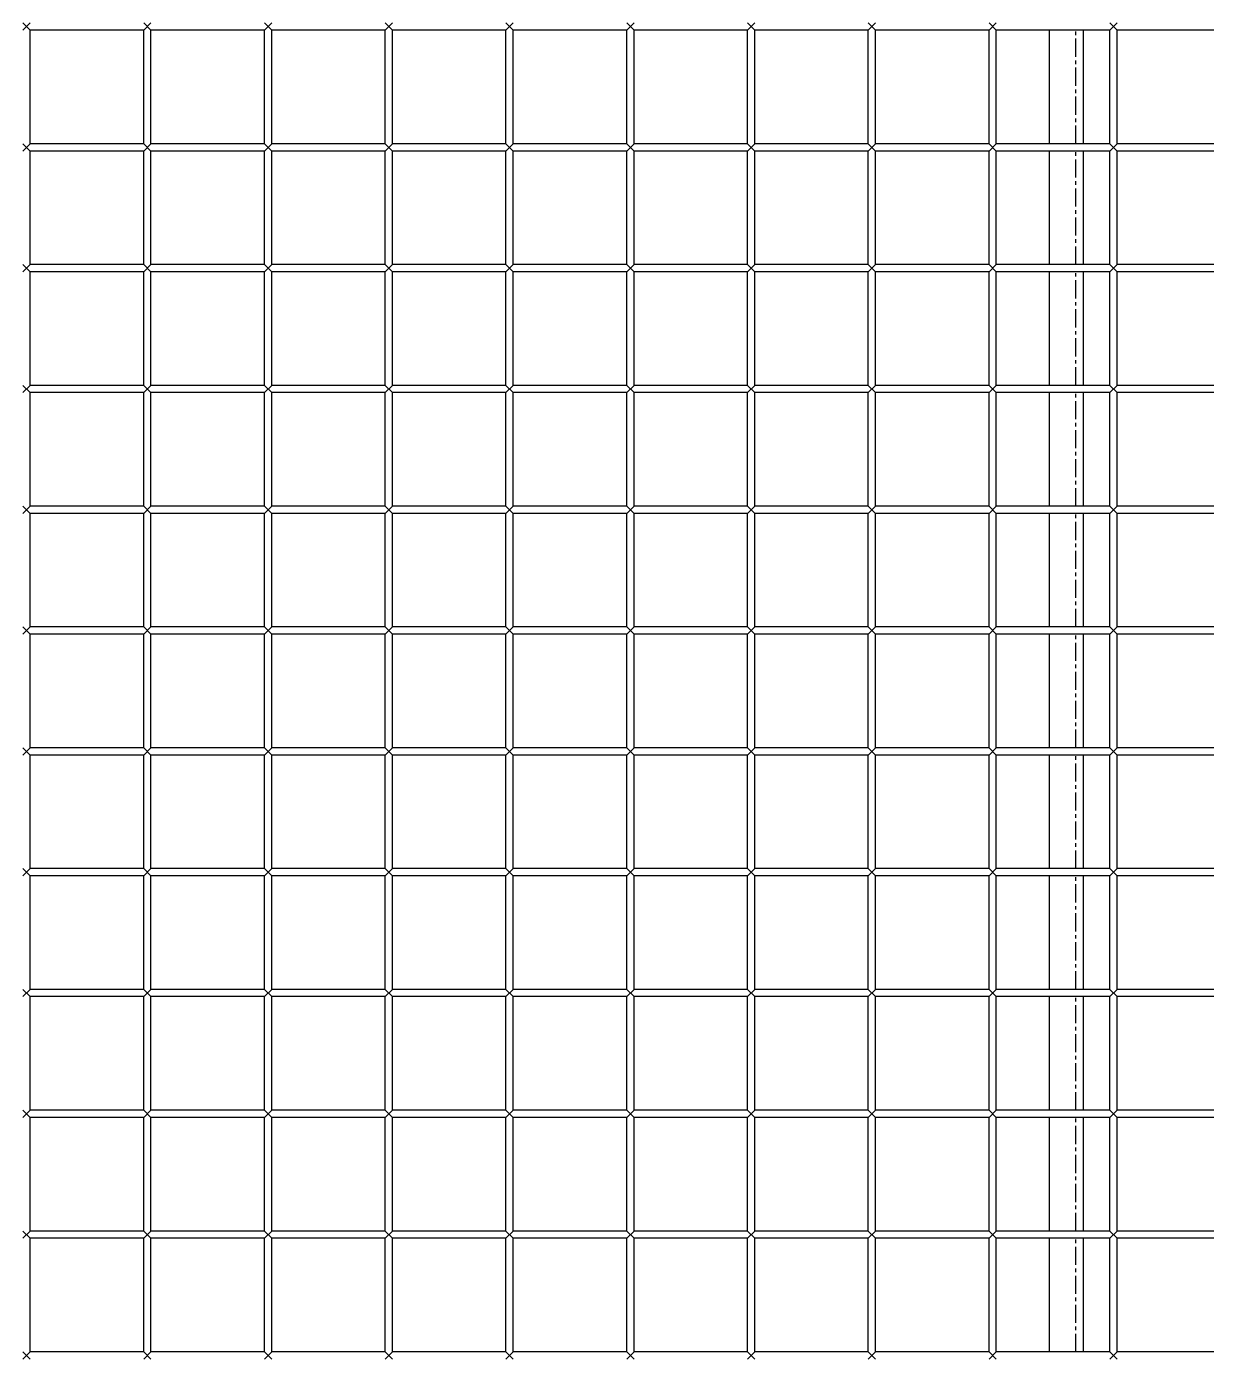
# Model space of a CAD drawing. Header units: millimetres. Extents: x -198529 to 244266, y -64 to 158464.
# Drawn here: x -171034 to -170545, y 94757 to 95307 of the extents above; entities that cross this region are included whole.
import ezdxf

# ---------------------------------------------------------------- set-up
doc = ezdxf.new("R2010")
doc.units = ezdxf.units.MM
doc.linetypes.add('CENTER', pattern=[12, 7.5, -1.5, 1.5, -1.5])
doc.layers.add('0-DCC', color=30, linetype='Continuous')

# ---------------------------------------------------------------- blocks, each defined once
blk = doc.blocks.new('DCC2850x1800(右)')
at = {"color": 0, "linetype": 'Continuous'}
for p, q in [((63392.5, -73703.48), (63389.5, -73706.48)), ((63392.5, -73706.48), (63389.5, -73703.48)), ((63442.5, -73703.48), (63439.5, -73706.48)), ((63442.5, -73706.48), (63439.5, -73703.48)), ((63492.5, -73703.48), (63489.5, -73706.48)), ((63492.5, -73706.48), (63489.5, -73703.48)), ((63542.5, -73703.48), (63539.5, -73706.48)), ((63542.5, -73706.48), (63539.5, -73703.48)), ((63592.5, -73703.48), (63589.5, -73706.48)), ((63592.5, -73706.48), (63589.5, -73703.48)), ((63642.5, -73703.48), (63639.5, -73706.48)), ((63642.5, -73706.48), (63639.5, -73703.48)), ((63692.5, -73703.48), (63689.5, -73706.48)), ((63692.5, -73706.48), (63689.5, -73703.48)), ((63742.5, -73703.48), (63739.5, -73706.48)), ((63742.5, -73706.48), (63739.5, -73703.48)), ((63792.5, -73703.48), (63789.5, -73706.48)), ((63792.5, -73706.48), (63789.5, -73703.48)), ((63842.5, -73703.48), (63839.5, -73706.48)), ((63842.5, -73706.48), (63839.5, -73703.48)), ((63342.5, -73706.48), (63389.5, -73706.48)), ((63389.5, -73753.48), (63389.5, -73706.48)), ((63392.5, -73706.48), (63439.5, -73706.48)), ((63392.5, -73753.48), (63392.5, -73706.48)), ((63403.5, -73706.48), (63403.5, -73753.48)), ((63417.5, -73753.48), (63417.5, -73706.48)), ((63439.5, -73753.48), (63439.5, -73706.48)), ((63442.5, -73706.48), (63489.5, -73706.48)), ((63442.5, -73753.48), (63442.5, -73706.48)), ((63489.5, -73753.48), (63489.5, -73706.48)), ((63492.5, -73706.48), (63539.5, -73706.48)), ((63492.5, -73753.48), (63492.5, -73706.48)), ((63539.5, -73753.48), (63539.5, -73706.48)), ((63542.5, -73706.48), (63589.5, -73706.48)), ((63542.5, -73753.48), (63542.5, -73706.48)), ((63589.5, -73753.48), (63589.5, -73706.48)), ((63592.5, -73706.48), (63639.5, -73706.48)), ((63592.5, -73753.48), (63592.5, -73706.48)), ((63639.5, -73753.48), (63639.5, -73706.48)), ((63642.5, -73706.48), (63689.5, -73706.48)), ((63642.5, -73753.48), (63642.5, -73706.48)), ((63689.5, -73753.48), (63689.5, -73706.48)), ((63692.5, -73706.48), (63739.5, -73706.48)), ((63692.5, -73753.48), (63692.5, -73706.48)), ((63739.5, -73753.48), (63739.5, -73706.48)), ((63742.5, -73706.48), (63789.5, -73706.48)), ((63742.5, -73753.48), (63742.5, -73706.48)), ((63789.5, -73753.48), (63789.5, -73706.48)), ((63792.5, -73706.48), (63839.5, -73706.48)), ((63792.5, -73753.48), (63792.5, -73706.48)), ((63839.5, -73753.48), (63839.5, -73706.48)), ((63342.5, -73753.48), (63389.5, -73753.48)), ((63392.5, -73753.48), (63389.5, -73756.48)), ((63392.5, -73756.48), (63389.5, -73753.48)), ((63392.5, -73753.48), (63439.5, -73753.48)), ((63442.5, -73753.48), (63439.5, -73756.48)), ((63442.5, -73756.48), (63439.5, -73753.48)), ((63442.5, -73753.48), (63489.5, -73753.48)), ((63492.5, -73753.48), (63489.5, -73756.48)), ((63492.5, -73756.48), (63489.5, -73753.48)), ((63492.5, -73753.48), (63539.5, -73753.48)), ((63542.5, -73753.48), (63539.5, -73756.48)), ((63542.5, -73756.48), (63539.5, -73753.48)), ((63542.5, -73753.48), (63589.5, -73753.48)), ((63592.5, -73753.48), (63589.5, -73756.48)), ((63592.5, -73756.48), (63589.5, -73753.48)), ((63592.5, -73753.48), (63639.5, -73753.48)), ((63642.5, -73753.48), (63639.5, -73756.48)), ((63642.5, -73756.48), (63639.5, -73753.48)), ((63642.5, -73753.48), (63689.5, -73753.48)), ((63692.5, -73753.48), (63689.5, -73756.48)), ((63692.5, -73756.48), (63689.5, -73753.48)), ((63692.5, -73753.48), (63739.5, -73753.48)), ((63742.5, -73753.48), (63739.5, -73756.48)), ((63742.5, -73756.48), (63739.5, -73753.48)), ((63742.5, -73753.48), (63789.5, -73753.48)), ((63792.5, -73753.48), (63789.5, -73756.48)), ((63792.5, -73756.48), (63789.5, -73753.48)), ((63792.5, -73753.48), (63839.5, -73753.48)), ((63842.5, -73753.48), (63839.5, -73756.48)), ((63842.5, -73756.48), (63839.5, -73753.48)), ((63342.5, -73756.48), (63389.5, -73756.48)), ((63389.5, -73803.48), (63389.5, -73756.48)), ((63392.5, -73756.48), (63439.5, -73756.48)), ((63392.5, -73803.48), (63392.5, -73756.48)), ((63403.5, -73756.48), (63403.5, -73803.48)), ((63417.5, -73803.48), (63417.5, -73756.48)), ((63439.5, -73803.48), (63439.5, -73756.48)), ((63442.5, -73756.48), (63489.5, -73756.48)), ((63442.5, -73803.48), (63442.5, -73756.48)), ((63489.5, -73803.48), (63489.5, -73756.48)), ((63492.5, -73756.48), (63539.5, -73756.48)), ((63492.5, -73803.48), (63492.5, -73756.48)), ((63539.5, -73803.48), (63539.5, -73756.48)), ((63542.5, -73756.48), (63589.5, -73756.48)), ((63542.5, -73803.48), (63542.5, -73756.48)), ((63589.5, -73803.48), (63589.5, -73756.48)), ((63592.5, -73756.48), (63639.5, -73756.48)), ((63592.5, -73803.48), (63592.5, -73756.48)), ((63639.5, -73803.48), (63639.5, -73756.48)), ((63642.5, -73756.48), (63689.5, -73756.48)), ((63642.5, -73803.48), (63642.5, -73756.48)), ((63689.5, -73803.48), (63689.5, -73756.48)), ((63692.5, -73756.48), (63739.5, -73756.48)), ((63692.5, -73803.48), (63692.5, -73756.48)), ((63739.5, -73803.48), (63739.5, -73756.48)), ((63742.5, -73756.48), (63789.5, -73756.48)), ((63742.5, -73803.48), (63742.5, -73756.48)), ((63789.5, -73803.48), (63789.5, -73756.48)), ((63792.5, -73756.48), (63839.5, -73756.48)), ((63792.5, -73803.48), (63792.5, -73756.48)), ((63839.5, -73803.48), (63839.5, -73756.48)), ((63342.5, -73803.48), (63389.5, -73803.48)), ((63392.5, -73803.48), (63389.5, -73806.48)), ((63392.5, -73806.48), (63389.5, -73803.48)), ((63392.5, -73803.48), (63439.5, -73803.48)), ((63442.5, -73803.48), (63439.5, -73806.48)), ((63442.5, -73806.48), (63439.5, -73803.48)), ((63442.5, -73803.48), (63489.5, -73803.48)), ((63492.5, -73803.48), (63489.5, -73806.48)), ((63492.5, -73806.48), (63489.5, -73803.48)), ((63492.5, -73803.48), (63539.5, -73803.48)), ((63542.5, -73803.48), (63539.5, -73806.48)), ((63542.5, -73806.48), (63539.5, -73803.48)), ((63542.5, -73803.48), (63589.5, -73803.48)), ((63592.5, -73803.48), (63589.5, -73806.48)), ((63592.5, -73806.48), (63589.5, -73803.48)), ((63592.5, -73803.48), (63639.5, -73803.48)), ((63642.5, -73803.48), (63639.5, -73806.48)), ((63642.5, -73806.48), (63639.5, -73803.48)), ((63642.5, -73803.48), (63689.5, -73803.48)), ((63692.5, -73803.48), (63689.5, -73806.48)), ((63692.5, -73806.48), (63689.5, -73803.48)), ((63692.5, -73803.48), (63739.5, -73803.48)), ((63742.5, -73803.48), (63739.5, -73806.48)), ((63742.5, -73806.48), (63739.5, -73803.48)), ((63742.5, -73803.48), (63789.5, -73803.48)), ((63792.5, -73803.48), (63789.5, -73806.48)), ((63792.5, -73806.48), (63789.5, -73803.48)), ((63792.5, -73803.48), (63839.5, -73803.48)), ((63842.5, -73803.48), (63839.5, -73806.48)), ((63842.5, -73806.48), (63839.5, -73803.48)), ((63342.5, -73806.48), (63389.5, -73806.48)), ((63389.5, -73853.48), (63389.5, -73806.48)), ((63392.5, -73806.48), (63439.5, -73806.48)), ((63392.5, -73853.48), (63392.5, -73806.48)), ((63403.5, -73806.48), (63403.5, -73853.48)), ((63417.5, -73853.48), (63417.5, -73806.48)), ((63439.5, -73853.48), (63439.5, -73806.48)), ((63442.5, -73806.48), (63489.5, -73806.48)), ((63442.5, -73853.48), (63442.5, -73806.48)), ((63489.5, -73853.48), (63489.5, -73806.48)), ((63492.5, -73806.48), (63539.5, -73806.48)), ((63492.5, -73853.48), (63492.5, -73806.48)), ((63539.5, -73853.48), (63539.5, -73806.48)), ((63542.5, -73806.48), (63589.5, -73806.48)), ((63542.5, -73853.48), (63542.5, -73806.48)), ((63589.5, -73853.48), (63589.5, -73806.48)), ((63592.5, -73806.48), (63639.5, -73806.48)), ((63592.5, -73853.48), (63592.5, -73806.48)), ((63639.5, -73853.48), (63639.5, -73806.48)), ((63642.5, -73806.48), (63689.5, -73806.48)), ((63642.5, -73853.48), (63642.5, -73806.48)), ((63689.5, -73853.48), (63689.5, -73806.48)), ((63692.5, -73806.48), (63739.5, -73806.48)), ((63692.5, -73853.48), (63692.5, -73806.48)), ((63739.5, -73853.48), (63739.5, -73806.48)), ((63742.5, -73806.48), (63789.5, -73806.48)), ((63742.5, -73853.48), (63742.5, -73806.48)), ((63789.5, -73853.48), (63789.5, -73806.48)), ((63792.5, -73806.48), (63839.5, -73806.48)), ((63792.5, -73853.48), (63792.5, -73806.48)), ((63839.5, -73853.48), (63839.5, -73806.48)), ((63342.5, -73853.48), (63389.5, -73853.48)), ((63392.5, -73853.48), (63389.5, -73856.48)), ((63392.5, -73856.48), (63389.5, -73853.48)), ((63392.5, -73853.48), (63439.5, -73853.48)), ((63442.5, -73853.48), (63439.5, -73856.48)), ((63442.5, -73856.48), (63439.5, -73853.48)), ((63442.5, -73853.48), (63489.5, -73853.48)), ((63492.5, -73853.48), (63489.5, -73856.48)), ((63492.5, -73856.48), (63489.5, -73853.48)), ((63492.5, -73853.48), (63539.5, -73853.48)), ((63542.5, -73853.48), (63539.5, -73856.48)), ((63542.5, -73856.48), (63539.5, -73853.48)), ((63542.5, -73853.48), (63589.5, -73853.48)), ((63592.5, -73853.48), (63589.5, -73856.48)), ((63592.5, -73856.48), (63589.5, -73853.48)), ((63592.5, -73853.48), (63639.5, -73853.48)), ((63642.5, -73853.48), (63639.5, -73856.48)), ((63642.5, -73856.48), (63639.5, -73853.48)), ((63642.5, -73853.48), (63689.5, -73853.48)), ((63692.5, -73853.48), (63689.5, -73856.48)), ((63692.5, -73856.48), (63689.5, -73853.48)), ((63692.5, -73853.48), (63739.5, -73853.48)), ((63742.5, -73853.48), (63739.5, -73856.48)), ((63742.5, -73856.48), (63739.5, -73853.48)), ((63742.5, -73853.48), (63789.5, -73853.48)), ((63792.5, -73853.48), (63789.5, -73856.48)), ((63792.5, -73856.48), (63789.5, -73853.48)), ((63792.5, -73853.48), (63839.5, -73853.48)), ((63842.5, -73853.48), (63839.5, -73856.48)), ((63842.5, -73856.48), (63839.5, -73853.48)), ((63342.5, -73856.48), (63389.5, -73856.48)), ((63389.5, -73903.48), (63389.5, -73856.48)), ((63392.5, -73856.48), (63439.5, -73856.48)), ((63392.5, -73903.48), (63392.5, -73856.48)), ((63403.5, -73856.48), (63403.5, -73903.48)), ((63417.5, -73903.48), (63417.5, -73856.48)), ((63439.5, -73903.48), (63439.5, -73856.48)), ((63442.5, -73856.48), (63489.5, -73856.48)), ((63442.5, -73903.48), (63442.5, -73856.48)), ((63489.5, -73903.48), (63489.5, -73856.48)), ((63492.5, -73856.48), (63539.5, -73856.48)), ((63492.5, -73903.48), (63492.5, -73856.48)), ((63539.5, -73903.48), (63539.5, -73856.48)), ((63542.5, -73856.48), (63589.5, -73856.48)), ((63542.5, -73903.48), (63542.5, -73856.48)), ((63589.5, -73903.48), (63589.5, -73856.48)), ((63592.5, -73856.48), (63639.5, -73856.48)), ((63592.5, -73903.48), (63592.5, -73856.48)), ((63639.5, -73903.48), (63639.5, -73856.48)), ((63642.5, -73856.48), (63689.5, -73856.48)), ((63642.5, -73903.48), (63642.5, -73856.48)), ((63689.5, -73903.48), (63689.5, -73856.48)), ((63692.5, -73856.48), (63739.5, -73856.48)), ((63692.5, -73903.48), (63692.5, -73856.48)), ((63739.5, -73903.48), (63739.5, -73856.48)), ((63742.5, -73856.48), (63789.5, -73856.48)), ((63742.5, -73903.48), (63742.5, -73856.48)), ((63789.5, -73903.48), (63789.5, -73856.48)), ((63792.5, -73856.48), (63839.5, -73856.48)), ((63792.5, -73903.48), (63792.5, -73856.48)), ((63839.5, -73903.48), (63839.5, -73856.48)), ((63342.5, -73903.48), (63389.5, -73903.48)), ((63392.5, -73903.48), (63389.5, -73906.48)), ((63392.5, -73906.48), (63389.5, -73903.48)), ((63392.5, -73903.48), (63439.5, -73903.48)), ((63442.5, -73903.48), (63439.5, -73906.48)), ((63442.5, -73906.48), (63439.5, -73903.48)), ((63442.5, -73903.48), (63489.5, -73903.48)), ((63492.5, -73903.48), (63489.5, -73906.48)), ((63492.5, -73906.48), (63489.5, -73903.48)), ((63492.5, -73903.48), (63539.5, -73903.48)), ((63542.5, -73903.48), (63539.5, -73906.48)), ((63542.5, -73906.48), (63539.5, -73903.48)), ((63542.5, -73903.48), (63589.5, -73903.48)), ((63592.5, -73903.48), (63589.5, -73906.48)), ((63592.5, -73906.48), (63589.5, -73903.48)), ((63592.5, -73903.48), (63639.5, -73903.48)), ((63642.5, -73903.48), (63639.5, -73906.48)), ((63642.5, -73906.48), (63639.5, -73903.48)), ((63642.5, -73903.48), (63689.5, -73903.48)), ((63692.5, -73903.48), (63689.5, -73906.48)), ((63692.5, -73906.48), (63689.5, -73903.48)), ((63692.5, -73903.48), (63739.5, -73903.48)), ((63742.5, -73903.48), (63739.5, -73906.48)), ((63742.5, -73906.48), (63739.5, -73903.48)), ((63742.5, -73903.48), (63789.5, -73903.48)), ((63792.5, -73903.48), (63789.5, -73906.48)), ((63792.5, -73906.48), (63789.5, -73903.48)), ((63792.5, -73903.48), (63839.5, -73903.48)), ((63842.5, -73903.48), (63839.5, -73906.48)), ((63842.5, -73906.48), (63839.5, -73903.48)), ((63342.5, -73906.48), (63389.5, -73906.48)), ((63389.5, -73953.48), (63389.5, -73906.48)), ((63392.5, -73906.48), (63439.5, -73906.48)), ((63392.5, -73953.48), (63392.5, -73906.48)), ((63403.5, -73906.48), (63403.5, -73953.48)), ((63417.5, -73953.48), (63417.5, -73906.48)), ((63439.5, -73953.48), (63439.5, -73906.48)), ((63442.5, -73906.48), (63489.5, -73906.48)), ((63442.5, -73953.48), (63442.5, -73906.48)), ((63489.5, -73953.48), (63489.5, -73906.48)), ((63492.5, -73906.48), (63539.5, -73906.48)), ((63492.5, -73953.48), (63492.5, -73906.48)), ((63539.5, -73953.48), (63539.5, -73906.48)), ((63542.5, -73906.48), (63589.5, -73906.48)), ((63542.5, -73953.48), (63542.5, -73906.48)), ((63589.5, -73953.48), (63589.5, -73906.48)), ((63592.5, -73906.48), (63639.5, -73906.48)), ((63592.5, -73953.48), (63592.5, -73906.48)), ((63639.5, -73953.48), (63639.5, -73906.48)), ((63642.5, -73906.48), (63689.5, -73906.48)), ((63642.5, -73953.48), (63642.5, -73906.48)), ((63689.5, -73953.48), (63689.5, -73906.48)), ((63692.5, -73906.48), (63739.5, -73906.48)), ((63692.5, -73953.48), (63692.5, -73906.48)), ((63739.5, -73953.48), (63739.5, -73906.48)), ((63742.5, -73906.48), (63789.5, -73906.48)), ((63742.5, -73953.48), (63742.5, -73906.48)), ((63789.5, -73953.48), (63789.5, -73906.48)), ((63792.5, -73906.48), (63839.5, -73906.48)), ((63792.5, -73953.48), (63792.5, -73906.48)), ((63839.5, -73953.48), (63839.5, -73906.48)), ((63342.5, -73953.48), (63389.5, -73953.48)), ((63342.5, -73956.48), (63389.5, -73956.48)), ((63392.5, -73953.48), (63389.5, -73956.48)), ((63392.5, -73956.48), (63389.5, -73953.48)), ((63389.5, -74003.48), (63389.5, -73956.48)), ((63392.5, -73953.48), (63439.5, -73953.48)), ((63392.5, -73956.48), (63439.5, -73956.48)), ((63392.5, -74003.48), (63392.5, -73956.48)), ((63403.5, -73956.48), (63403.5, -74003.48)), ((63417.5, -74003.48), (63417.5, -73956.48)), ((63442.5, -73953.48), (63439.5, -73956.48)), ((63442.5, -73956.48), (63439.5, -73953.48)), ((63439.5, -74003.48), (63439.5, -73956.48)), ((63442.5, -73953.48), (63489.5, -73953.48)), ((63442.5, -73956.48), (63489.5, -73956.48)), ((63442.5, -74003.48), (63442.5, -73956.48)), ((63492.5, -73953.48), (63489.5, -73956.48)), ((63492.5, -73956.48), (63489.5, -73953.48)), ((63489.5, -74003.48), (63489.5, -73956.48)), ((63492.5, -73953.48), (63539.5, -73953.48)), ((63492.5, -73956.48), (63539.5, -73956.48)), ((63492.5, -74003.48), (63492.5, -73956.48)), ((63542.5, -73953.48), (63539.5, -73956.48)), ((63542.5, -73956.48), (63539.5, -73953.48)), ((63539.5, -74003.48), (63539.5, -73956.48)), ((63542.5, -73953.48), (63589.5, -73953.48)), ((63542.5, -73956.48), (63589.5, -73956.48)), ((63542.5, -74003.48), (63542.5, -73956.48)), ((63592.5, -73953.48), (63589.5, -73956.48)), ((63592.5, -73956.48), (63589.5, -73953.48)), ((63589.5, -74003.48), (63589.5, -73956.48)), ((63592.5, -73953.48), (63639.5, -73953.48)), ((63592.5, -73956.48), (63639.5, -73956.48)), ((63592.5, -74003.48), (63592.5, -73956.48)), ((63642.5, -73953.48), (63639.5, -73956.48)), ((63642.5, -73956.48), (63639.5, -73953.48)), ((63639.5, -74003.48), (63639.5, -73956.48)), ((63642.5, -73953.48), (63689.5, -73953.48)), ((63642.5, -73956.48), (63689.5, -73956.48)), ((63642.5, -74003.48), (63642.5, -73956.48)), ((63692.5, -73953.48), (63689.5, -73956.48)), ((63692.5, -73956.48), (63689.5, -73953.48)), ((63689.5, -74003.48), (63689.5, -73956.48)), ((63692.5, -73953.48), (63739.5, -73953.48)), ((63692.5, -73956.48), (63739.5, -73956.48)), ((63692.5, -74003.48), (63692.5, -73956.48)), ((63742.5, -73953.48), (63739.5, -73956.48)), ((63742.5, -73956.48), (63739.5, -73953.48)), ((63739.5, -74003.48), (63739.5, -73956.48)), ((63742.5, -73953.48), (63789.5, -73953.48)), ((63742.5, -73956.48), (63789.5, -73956.48)), ((63742.5, -74003.48), (63742.5, -73956.48)), ((63792.5, -73953.48), (63789.5, -73956.48)), ((63792.5, -73956.48), (63789.5, -73953.48)), ((63789.5, -74003.48), (63789.5, -73956.48)), ((63792.5, -73953.48), (63839.5, -73953.48)), ((63792.5, -73956.48), (63839.5, -73956.48)), ((63792.5, -74003.48), (63792.5, -73956.48)), ((63842.5, -73953.48), (63839.5, -73956.48)), ((63842.5, -73956.48), (63839.5, -73953.48)), ((63839.5, -74003.48), (63839.5, -73956.48)), ((63342.5, -74003.48), (63389.5, -74003.48)), ((63342.5, -74006.48), (63389.5, -74006.48)), ((63392.5, -74003.48), (63389.5, -74006.48)), ((63392.5, -74006.48), (63389.5, -74003.48)), ((63389.5, -74053.48), (63389.5, -74006.48)), ((63392.5, -74003.48), (63439.5, -74003.48)), ((63392.5, -74006.48), (63439.5, -74006.48)), ((63392.5, -74053.48), (63392.5, -74006.48)), ((63403.5, -74006.48), (63403.5, -74053.48)), ((63417.5, -74053.48), (63417.5, -74006.48)), ((63442.5, -74003.48), (63439.5, -74006.48)), ((63442.5, -74006.48), (63439.5, -74003.48)), ((63439.5, -74053.48), (63439.5, -74006.48)), ((63442.5, -74003.48), (63489.5, -74003.48)), ((63442.5, -74006.48), (63489.5, -74006.48)), ((63442.5, -74053.48), (63442.5, -74006.48)), ((63492.5, -74003.48), (63489.5, -74006.48)), ((63492.5, -74006.48), (63489.5, -74003.48)), ((63489.5, -74053.48), (63489.5, -74006.48)), ((63492.5, -74003.48), (63539.5, -74003.48)), ((63492.5, -74006.48), (63539.5, -74006.48)), ((63492.5, -74053.48), (63492.5, -74006.48)), ((63542.5, -74003.48), (63539.5, -74006.48)), ((63542.5, -74006.48), (63539.5, -74003.48)), ((63539.5, -74053.48), (63539.5, -74006.48)), ((63542.5, -74003.48), (63589.5, -74003.48)), ((63542.5, -74006.48), (63589.5, -74006.48)), ((63542.5, -74053.48), (63542.5, -74006.48)), ((63592.5, -74003.48), (63589.5, -74006.48)), ((63592.5, -74006.48), (63589.5, -74003.48)), ((63589.5, -74053.48), (63589.5, -74006.48)), ((63592.5, -74003.48), (63639.5, -74003.48)), ((63592.5, -74006.48), (63639.5, -74006.48)), ((63592.5, -74053.48), (63592.5, -74006.48)), ((63642.5, -74003.48), (63639.5, -74006.48)), ((63642.5, -74006.48), (63639.5, -74003.48)), ((63639.5, -74053.48), (63639.5, -74006.48)), ((63642.5, -74003.48), (63689.5, -74003.48)), ((63642.5, -74006.48), (63689.5, -74006.48)), ((63642.5, -74053.48), (63642.5, -74006.48)), ((63692.5, -74003.48), (63689.5, -74006.48)), ((63692.5, -74006.48), (63689.5, -74003.48)), ((63689.5, -74053.48), (63689.5, -74006.48)), ((63692.5, -74003.48), (63739.5, -74003.48)), ((63692.5, -74006.48), (63739.5, -74006.48)), ((63692.5, -74053.48), (63692.5, -74006.48)), ((63742.5, -74003.48), (63739.5, -74006.48)), ((63742.5, -74006.48), (63739.5, -74003.48)), ((63739.5, -74053.48), (63739.5, -74006.48)), ((63742.5, -74003.48), (63789.5, -74003.48)), ((63742.5, -74006.48), (63789.5, -74006.48)), ((63742.5, -74053.48), (63742.5, -74006.48)), ((63792.5, -74003.48), (63789.5, -74006.48)), ((63792.5, -74006.48), (63789.5, -74003.48)), ((63789.5, -74053.48), (63789.5, -74006.48)), ((63792.5, -74003.48), (63839.5, -74003.48)), ((63792.5, -74006.48), (63839.5, -74006.48)), ((63792.5, -74053.48), (63792.5, -74006.48)), ((63842.5, -74003.48), (63839.5, -74006.48)), ((63842.5, -74006.48), (63839.5, -74003.48)), ((63839.5, -74053.48), (63839.5, -74006.48)), ((63342.5, -74053.48), (63389.5, -74053.48)), ((63342.5, -74056.48), (63389.5, -74056.48)), ((63392.5, -74053.48), (63389.5, -74056.48)), ((63392.5, -74056.48), (63389.5, -74053.48)), ((63389.5, -74103.48), (63389.5, -74056.48)), ((63392.5, -74053.48), (63439.5, -74053.48)), ((63392.5, -74056.48), (63439.5, -74056.48)), ((63392.5, -74103.48), (63392.5, -74056.48)), ((63403.5, -74056.48), (63403.5, -74103.48)), ((63417.5, -74103.48), (63417.5, -74056.48)), ((63442.5, -74053.48), (63439.5, -74056.48)), ((63442.5, -74056.48), (63439.5, -74053.48)), ((63439.5, -74103.48), (63439.5, -74056.48)), ((63442.5, -74053.48), (63489.5, -74053.48)), ((63442.5, -74056.48), (63489.5, -74056.48)), ((63442.5, -74103.48), (63442.5, -74056.48)), ((63492.5, -74053.48), (63489.5, -74056.48)), ((63492.5, -74056.48), (63489.5, -74053.48)), ((63489.5, -74103.48), (63489.5, -74056.48)), ((63492.5, -74053.48), (63539.5, -74053.48)), ((63492.5, -74056.48), (63539.5, -74056.48)), ((63492.5, -74103.48), (63492.5, -74056.48)), ((63542.5, -74053.48), (63539.5, -74056.48)), ((63542.5, -74056.48), (63539.5, -74053.48)), ((63539.5, -74103.48), (63539.5, -74056.48)), ((63542.5, -74053.48), (63589.5, -74053.48)), ((63542.5, -74056.48), (63589.5, -74056.48)), ((63542.5, -74103.48), (63542.5, -74056.48)), ((63592.5, -74053.48), (63589.5, -74056.48)), ((63592.5, -74056.48), (63589.5, -74053.48)), ((63589.5, -74103.48), (63589.5, -74056.48)), ((63592.5, -74053.48), (63639.5, -74053.48)), ((63592.5, -74056.48), (63639.5, -74056.48)), ((63592.5, -74103.48), (63592.5, -74056.48)), ((63642.5, -74053.48), (63639.5, -74056.48)), ((63642.5, -74056.48), (63639.5, -74053.48)), ((63639.5, -74103.48), (63639.5, -74056.48)), ((63642.5, -74053.48), (63689.5, -74053.48)), ((63642.5, -74056.48), (63689.5, -74056.48)), ((63642.5, -74103.48), (63642.5, -74056.48)), ((63692.5, -74053.48), (63689.5, -74056.48)), ((63692.5, -74056.48), (63689.5, -74053.48)), ((63689.5, -74103.48), (63689.5, -74056.48)), ((63692.5, -74053.48), (63739.5, -74053.48)), ((63692.5, -74056.48), (63739.5, -74056.48)), ((63692.5, -74103.48), (63692.5, -74056.48)), ((63742.5, -74053.48), (63739.5, -74056.48)), ((63742.5, -74056.48), (63739.5, -74053.48)), ((63739.5, -74103.48), (63739.5, -74056.48)), ((63742.5, -74053.48), (63789.5, -74053.48)), ((63742.5, -74056.48), (63789.5, -74056.48)), ((63742.5, -74103.48), (63742.5, -74056.48)), ((63792.5, -74053.48), (63789.5, -74056.48)), ((63792.5, -74056.48), (63789.5, -74053.48)), ((63789.5, -74103.48), (63789.5, -74056.48)), ((63792.5, -74053.48), (63839.5, -74053.48)), ((63792.5, -74056.48), (63839.5, -74056.48)), ((63792.5, -74103.48), (63792.5, -74056.48)), ((63842.5, -74053.48), (63839.5, -74056.48)), ((63842.5, -74056.48), (63839.5, -74053.48)), ((63839.5, -74103.48), (63839.5, -74056.48)), ((63342.5, -74103.48), (63389.5, -74103.48)), ((63342.5, -74106.48), (63389.5, -74106.48)), ((63392.5, -74103.48), (63389.5, -74106.48)), ((63392.5, -74106.48), (63389.5, -74103.48)), ((63389.5, -74153.48), (63389.5, -74106.48)), ((63392.5, -74103.48), (63439.5, -74103.48)), ((63392.5, -74106.48), (63439.5, -74106.48)), ((63392.5, -74153.48), (63392.5, -74106.48)), ((63403.5, -74106.48), (63403.5, -74153.48)), ((63417.5, -74153.48), (63417.5, -74106.48)), ((63442.5, -74103.48), (63439.5, -74106.48)), ((63442.5, -74106.48), (63439.5, -74103.48)), ((63439.5, -74153.48), (63439.5, -74106.48)), ((63442.5, -74103.48), (63489.5, -74103.48)), ((63442.5, -74106.48), (63489.5, -74106.48)), ((63442.5, -74153.48), (63442.5, -74106.48)), ((63492.5, -74103.48), (63489.5, -74106.48)), ((63492.5, -74106.48), (63489.5, -74103.48)), ((63489.5, -74153.48), (63489.5, -74106.48)), ((63492.5, -74103.48), (63539.5, -74103.48)), ((63492.5, -74106.48), (63539.5, -74106.48)), ((63492.5, -74153.48), (63492.5, -74106.48)), ((63542.5, -74103.48), (63539.5, -74106.48)), ((63542.5, -74106.48), (63539.5, -74103.48)), ((63539.5, -74153.48), (63539.5, -74106.48)), ((63542.5, -74103.48), (63589.5, -74103.48)), ((63542.5, -74106.48), (63589.5, -74106.48)), ((63542.5, -74153.48), (63542.5, -74106.48)), ((63592.5, -74103.48), (63589.5, -74106.48)), ((63592.5, -74106.48), (63589.5, -74103.48)), ((63589.5, -74153.48), (63589.5, -74106.48)), ((63592.5, -74103.48), (63639.5, -74103.48)), ((63592.5, -74106.48), (63639.5, -74106.48)), ((63592.5, -74153.48), (63592.5, -74106.48)), ((63642.5, -74103.48), (63639.5, -74106.48)), ((63642.5, -74106.48), (63639.5, -74103.48)), ((63639.5, -74153.48), (63639.5, -74106.48)), ((63642.5, -74103.48), (63689.5, -74103.48)), ((63642.5, -74106.48), (63689.5, -74106.48)), ((63642.5, -74153.48), (63642.5, -74106.48)), ((63692.5, -74103.48), (63689.5, -74106.48)), ((63692.5, -74106.48), (63689.5, -74103.48)), ((63689.5, -74153.48), (63689.5, -74106.48)), ((63692.5, -74103.48), (63739.5, -74103.48)), ((63692.5, -74106.48), (63739.5, -74106.48)), ((63692.5, -74153.48), (63692.5, -74106.48)), ((63742.5, -74103.48), (63739.5, -74106.48)), ((63742.5, -74106.48), (63739.5, -74103.48)), ((63739.5, -74153.48), (63739.5, -74106.48)), ((63742.5, -74103.48), (63789.5, -74103.48)), ((63742.5, -74106.48), (63789.5, -74106.48)), ((63742.5, -74153.48), (63742.5, -74106.48)), ((63792.5, -74103.48), (63789.5, -74106.48)), ((63792.5, -74106.48), (63789.5, -74103.48)), ((63789.5, -74153.48), (63789.5, -74106.48)), ((63792.5, -74103.48), (63839.5, -74103.48)), ((63792.5, -74106.48), (63839.5, -74106.48)), ((63792.5, -74153.48), (63792.5, -74106.48)), ((63842.5, -74103.48), (63839.5, -74106.48)), ((63842.5, -74106.48), (63839.5, -74103.48)), ((63839.5, -74153.48), (63839.5, -74106.48)), ((63342.5, -74153.48), (63389.5, -74153.48)), ((63342.5, -74156.48), (63389.5, -74156.48)), ((63392.5, -74153.48), (63389.5, -74156.48)), ((63392.5, -74156.48), (63389.5, -74153.48)), ((63389.5, -74203.48), (63389.5, -74156.48)), ((63392.5, -74153.48), (63439.5, -74153.48)), ((63392.5, -74156.48), (63439.5, -74156.48)), ((63392.5, -74203.48), (63392.5, -74156.48)), ((63403.5, -74156.48), (63403.5, -74203.48)), ((63417.5, -74203.48), (63417.5, -74156.48)), ((63442.5, -74153.48), (63439.5, -74156.48)), ((63442.5, -74156.48), (63439.5, -74153.48)), ((63439.5, -74203.48), (63439.5, -74156.48)), ((63442.5, -74153.48), (63489.5, -74153.48)), ((63442.5, -74156.48), (63489.5, -74156.48)), ((63442.5, -74203.48), (63442.5, -74156.48)), ((63492.5, -74153.48), (63489.5, -74156.48)), ((63492.5, -74156.48), (63489.5, -74153.48)), ((63489.5, -74203.48), (63489.5, -74156.48)), ((63492.5, -74153.48), (63539.5, -74153.48)), ((63492.5, -74156.48), (63539.5, -74156.48)), ((63492.5, -74203.48), (63492.5, -74156.48)), ((63542.5, -74153.48), (63539.5, -74156.48)), ((63542.5, -74156.48), (63539.5, -74153.48)), ((63539.5, -74203.48), (63539.5, -74156.48)), ((63542.5, -74153.48), (63589.5, -74153.48)), ((63542.5, -74156.48), (63589.5, -74156.48)), ((63542.5, -74203.48), (63542.5, -74156.48)), ((63592.5, -74153.48), (63589.5, -74156.48)), ((63592.5, -74156.48), (63589.5, -74153.48)), ((63589.5, -74203.48), (63589.5, -74156.48)), ((63592.5, -74153.48), (63639.5, -74153.48)), ((63592.5, -74156.48), (63639.5, -74156.48)), ((63592.5, -74203.48), (63592.5, -74156.48)), ((63642.5, -74153.48), (63639.5, -74156.48)), ((63642.5, -74156.48), (63639.5, -74153.48)), ((63639.5, -74203.48), (63639.5, -74156.48)), ((63642.5, -74153.48), (63689.5, -74153.48)), ((63642.5, -74156.48), (63689.5, -74156.48)), ((63642.5, -74203.48), (63642.5, -74156.48)), ((63692.5, -74153.48), (63689.5, -74156.48)), ((63692.5, -74156.48), (63689.5, -74153.48)), ((63689.5, -74203.48), (63689.5, -74156.48)), ((63692.5, -74153.48), (63739.5, -74153.48)), ((63692.5, -74156.48), (63739.5, -74156.48)), ((63692.5, -74203.48), (63692.5, -74156.48)), ((63742.5, -74153.48), (63739.5, -74156.48)), ((63742.5, -74156.48), (63739.5, -74153.48)), ((63739.5, -74203.48), (63739.5, -74156.48)), ((63742.5, -74153.48), (63789.5, -74153.48)), ((63742.5, -74156.48), (63789.5, -74156.48)), ((63742.5, -74203.48), (63742.5, -74156.48)), ((63792.5, -74153.48), (63789.5, -74156.48)), ((63792.5, -74156.48), (63789.5, -74153.48)), ((63789.5, -74203.48), (63789.5, -74156.48)), ((63792.5, -74153.48), (63839.5, -74153.48)), ((63792.5, -74156.48), (63839.5, -74156.48)), ((63792.5, -74203.48), (63792.5, -74156.48)), ((63842.5, -74153.48), (63839.5, -74156.48)), ((63842.5, -74156.48), (63839.5, -74153.48)), ((63839.5, -74203.48), (63839.5, -74156.48)), ((63342.5, -74203.48), (63389.5, -74203.48)), ((63392.5, -74203.48), (63389.5, -74206.48)), ((63392.5, -74206.48), (63389.5, -74203.48)), ((63392.5, -74203.48), (63439.5, -74203.48)), ((63442.5, -74203.48), (63439.5, -74206.48)), ((63442.5, -74206.48), (63439.5, -74203.48)), ((63442.5, -74203.48), (63489.5, -74203.48)), ((63492.5, -74203.48), (63489.5, -74206.48)), ((63492.5, -74206.48), (63489.5, -74203.48)), ((63492.5, -74203.48), (63539.5, -74203.48)), ((63542.5, -74203.48), (63539.5, -74206.48)), ((63542.5, -74206.48), (63539.5, -74203.48)), ((63542.5, -74203.48), (63589.5, -74203.48)), ((63592.5, -74203.48), (63589.5, -74206.48)), ((63592.5, -74206.48), (63589.5, -74203.48)), ((63592.5, -74203.48), (63639.5, -74203.48)), ((63642.5, -74203.48), (63639.5, -74206.48)), ((63642.5, -74206.48), (63639.5, -74203.48)), ((63642.5, -74203.48), (63689.5, -74203.48)), ((63692.5, -74203.48), (63689.5, -74206.48)), ((63692.5, -74206.48), (63689.5, -74203.48)), ((63692.5, -74203.48), (63739.5, -74203.48)), ((63742.5, -74203.48), (63739.5, -74206.48)), ((63742.5, -74206.48), (63739.5, -74203.48)), ((63742.5, -74203.48), (63789.5, -74203.48)), ((63792.5, -74203.48), (63789.5, -74206.48)), ((63792.5, -74206.48), (63789.5, -74203.48)), ((63792.5, -74203.48), (63839.5, -74203.48)), ((63842.5, -74203.48), (63839.5, -74206.48)), ((63842.5, -74206.48), (63839.5, -74203.48)), ((63342.5, -74206.48), (63389.5, -74206.48)), ((63389.5, -74253.48), (63389.5, -74206.48)), ((63392.5, -74206.48), (63439.5, -74206.48)), ((63392.5, -74253.48), (63392.5, -74206.48)), ((63403.5, -74206.48), (63403.5, -74253.48)), ((63417.5, -74253.48), (63417.5, -74206.48)), ((63439.5, -74253.48), (63439.5, -74206.48)), ((63442.5, -74206.48), (63489.5, -74206.48)), ((63442.5, -74253.48), (63442.5, -74206.48)), ((63489.5, -74253.48), (63489.5, -74206.48)), ((63492.5, -74206.48), (63539.5, -74206.48)), ((63492.5, -74253.48), (63492.5, -74206.48)), ((63539.5, -74253.48), (63539.5, -74206.48)), ((63542.5, -74206.48), (63589.5, -74206.48)), ((63542.5, -74253.48), (63542.5, -74206.48)), ((63589.5, -74253.48), (63589.5, -74206.48)), ((63592.5, -74206.48), (63639.5, -74206.48)), ((63592.5, -74253.48), (63592.5, -74206.48)), ((63639.5, -74253.48), (63639.5, -74206.48)), ((63642.5, -74206.48), (63689.5, -74206.48)), ((63642.5, -74253.48), (63642.5, -74206.48)), ((63689.5, -74253.48), (63689.5, -74206.48)), ((63692.5, -74206.48), (63739.5, -74206.48)), ((63692.5, -74253.48), (63692.5, -74206.48)), ((63739.5, -74253.48), (63739.5, -74206.48)), ((63742.5, -74206.48), (63789.5, -74206.48)), ((63742.5, -74253.48), (63742.5, -74206.48)), ((63789.5, -74253.48), (63789.5, -74206.48)), ((63792.5, -74206.48), (63839.5, -74206.48)), ((63792.5, -74253.48), (63792.5, -74206.48)), ((63839.5, -74253.48), (63839.5, -74206.48)), ((63342.5, -74253.48), (63389.5, -74253.48)), ((63392.5, -74253.48), (63389.5, -74256.48)), ((63392.5, -74256.48), (63389.5, -74253.48)), ((63392.5, -74253.48), (63439.5, -74253.48)), ((63442.5, -74253.48), (63439.5, -74256.48)), ((63442.5, -74256.48), (63439.5, -74253.48)), ((63442.5, -74253.48), (63489.5, -74253.48)), ((63492.5, -74253.48), (63489.5, -74256.48)), ((63492.5, -74256.48), (63489.5, -74253.48)), ((63492.5, -74253.48), (63539.5, -74253.48)), ((63542.5, -74253.48), (63539.5, -74256.48)), ((63542.5, -74256.48), (63539.5, -74253.48)), ((63542.5, -74253.48), (63589.5, -74253.48)), ((63592.5, -74253.48), (63589.5, -74256.48)), ((63592.5, -74256.48), (63589.5, -74253.48)), ((63592.5, -74253.48), (63639.5, -74253.48)), ((63642.5, -74253.48), (63639.5, -74256.48)), ((63642.5, -74256.48), (63639.5, -74253.48)), ((63642.5, -74253.48), (63689.5, -74253.48)), ((63692.5, -74253.48), (63689.5, -74256.48)), ((63692.5, -74256.48), (63689.5, -74253.48)), ((63692.5, -74253.48), (63739.5, -74253.48)), ((63742.5, -74253.48), (63739.5, -74256.48)), ((63742.5, -74256.48), (63739.5, -74253.48)), ((63742.5, -74253.48), (63789.5, -74253.48)), ((63792.5, -74253.48), (63789.5, -74256.48)), ((63792.5, -74256.48), (63789.5, -74253.48)), ((63792.5, -74253.48), (63839.5, -74253.48)), ((63842.5, -74253.48), (63839.5, -74256.48)), ((63842.5, -74256.48), (63839.5, -74253.48))]:
    blk.add_line(p, q, dxfattribs=at)
at = {"color": 0, "linetype": 'CENTER'}
for p, q in [((63406.5, -73753.48), (63406.5, -73706.48)), ((63406.5, -73803.48), (63406.5, -73756.48)), ((63406.5, -73853.48), (63406.5, -73806.48)), ((63406.5, -73903.48), (63406.5, -73856.48)), ((63406.5, -73953.48), (63406.5, -73906.48)), ((63406.5, -74003.48), (63406.5, -73956.48)), ((63406.5, -74053.48), (63406.5, -74006.48)), ((63406.5, -74103.48), (63406.5, -74056.48)), ((63406.5, -74153.48), (63406.5, -74106.48)), ((63406.5, -74203.48), (63406.5, -74156.48)), ((63406.5, -74253.48), (63406.5, -74206.48))]:
    blk.add_line(p, q, dxfattribs=at)

msp = doc.modelspace()

# ---------------------------------------------------------------- block references
at = {"layer": '0-DCC', "xscale": -1}
msp.add_blockref('DCC2850x1800(右)', (-107192.77, 169011.49), dxfattribs=at)

doc.saveas('drawing.dxf')
